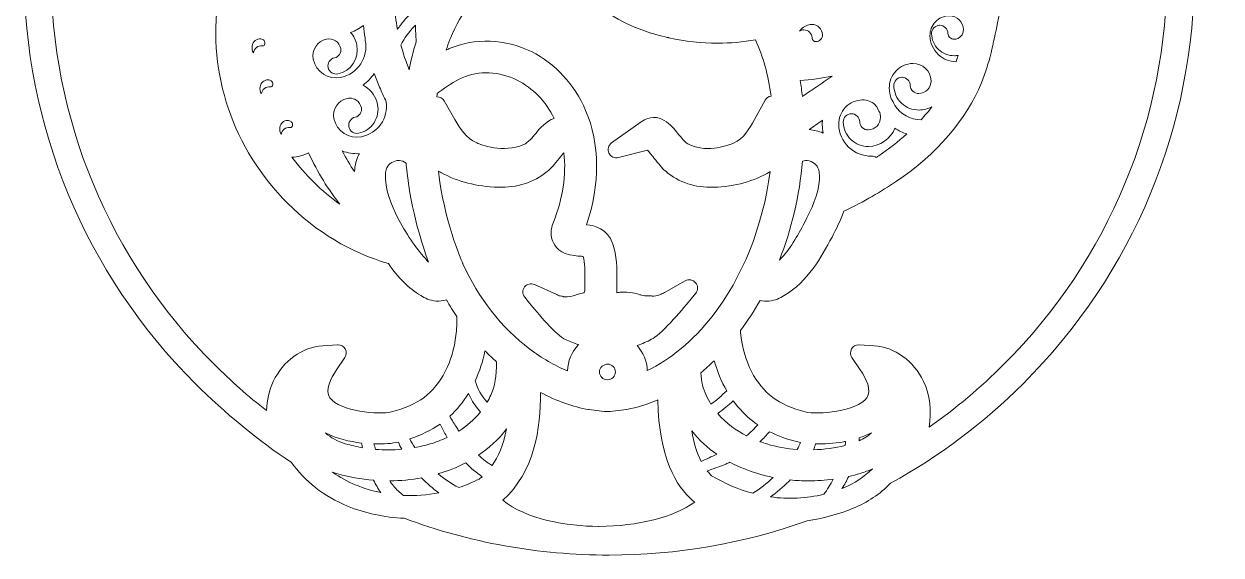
# Model space of a CAD drawing. Header units: millimetres. Extents: x 19 to 1318, y -340 to -7.
# Drawn here: x 699.8 to 990.5, y -323.4 to -194.4 of the extents above; entities that cross this region are included whole.
import ezdxf

# ---------------------------------------------------------------- set-up
doc = ezdxf.new("R2010")
doc.units = ezdxf.units.MM
doc.header["$MEASUREMENT"] = 0
doc.layers.add('Layer 2', color=7, linetype='Continuous')

msp = doc.modelspace()

# ---------------------------------------------------------------- linework, layer by layer
at = {"layer": 'Layer 2', "lineweight": 0}
for points, knots in [([(971.64, -98.78), (971.25, -98.66), (970.88, -98.55), (970.5, -98.44), (971.01, -98.02), (971.49, -97.56), (971.93, -97.07), (976.44, -92.08), (976.43, -84.77), (976.05, -82.37), (974.56, -72.98), (969.8, -65.55), (961.91, -60.29), (954.43, -55.29), (945.61, -53.33), (939.53, -52.56), (933.58, -51.8), (925.71, -51.06), (917.31, -51.92), (917.88, -50.19), (918.81, -48.5), (919.73, -46.85), (920.31, -45.8), (920.91, -44.71), (921.44, -43.57), (922.98, -40.25), (924, -36.8), (924.45, -33.31), (925.47, -25.43), (923.29, -18.18), (918.49, -13.43), (914.05, -9.06), (907.41, -6.75), (901.16, -7.43), (898.56, -7.71), (892.08, -9.43), (888.05, -19.36), (888.05, -19.36), (887.54, -20.6), (887.54, -20.6), (887.54, -20.6), (887.47, -20.85), (887.47, -20.85), (883.77, -17.5), (879.59, -15.16), (875.36, -14.06), (870.14, -12.71), (856.3, -9.12), (847.52, -20.87), (845.18, -24.01), (844.28, -29.14), (845.48, -32.54), (846.19, -34.56), (847.54, -35.94), (849.4, -36.52), (849.4, -36.52), (850.05, -36.7), (850.05, -36.7), (850.05, -36.7), (852.4, -37.33), (852.4, -37.33), (852.4, -37.33), (851.85, -34.55), (851.85, -34.55), (851.54, -32.96), (852.07, -31.28), (853.34, -29.83), (854.92, -28.03), (857.27, -26.96), (859.51, -27.06), (863.61, -27.24), (867.6, -30.35), (869.68, -34.98), (870.6, -37.04), (871.21, -39.43), (871.54, -42.27), (861.86, -40.22), (851.9, -39.19), (841.92, -39.19), (803.96, -39.19), (768.26, -53.97), (741.42, -80.82), (714.58, -107.66), (699.79, -143.35), (699.79, -181.32), (699.79, -219.28), (714.58, -254.97), (741.42, -281.82), (748.52, -288.92), (756.81, -295.71), (764.76, -300.94), (767.91, -305.49), (772.74, -309.26), (778.38, -311.56), (782.71, -313.32), (787.33, -314.31), (792.1, -314.49), (808, -320.43), (824.77, -323.45), (841.92, -323.45), (858.42, -323.45), (874.58, -320.65), (889.97, -315.14), (893.68, -314.59), (897.66, -313.5), (901.18, -312.07), (904.61, -310.67), (907.66, -308.63), (910.26, -306), (922.02, -299.53), (932.85, -291.39), (942.42, -281.82), (969.27, -254.97), (984.05, -219.28), (984.05, -181.32), (984.05, -165.43), (981.47, -149.85), (976.37, -135.02), (978.77, -135.38), (981.14, -134.93), (983.09, -133.73), (986.5, -131.64), (988.88, -127.69), (989.44, -123.17), (990.49, -114.86), (988.25, -103.89), (971.64, -98.78)], [0, 0, 0, 0, 1, 1, 1, 2, 2, 2, 3, 3, 3, 4, 4, 4, 5, 5, 5, 6, 6, 6, 7, 7, 7, 8, 8, 8, 9, 9, 9, 10, 10, 10, 11, 11, 11, 12, 12, 12, 13, 13, 13, 14, 14, 14, 15, 15, 15, 16, 16, 16, 17, 17, 17, 18, 18, 18, 19, 19, 19, 20, 20, 20, 21, 21, 21, 22, 22, 22, 23, 23, 23, 24, 24, 24, 25, 25, 25, 26, 26, 26, 27, 27, 27, 28, 28, 28, 29, 29, 29, 30, 30, 30, 31, 31, 31, 32, 32, 32, 33, 33, 33, 34, 34, 34, 35, 35, 35, 36, 36, 36, 37, 37, 37, 38, 38, 38, 39, 39, 39, 40, 40, 40, 41, 41, 41, 42, 42, 42, 42]), ([(760.34, -281.25), (759.33, -283.39), (758.78, -285.81), (758.71, -288.36), (754.25, -284.89), (750, -281.12), (746.03, -277.16), (720.43, -251.56), (706.33, -217.52), (706.33, -181.32), (706.33, -145.12), (720.43, -111.08), (746.03, -85.49), (746.03, -85.49), (746.03, -85.48), (746.03, -85.48), (768.25, -63.27), (797.39, -49.5), (828.47, -46.44), (825.01, -49.09), (822.56, -52.75), (821.34, -57.14), (820.12, -61.51), (820.26, -66.44), (821.7, -70.66), (823.59, -76.19), (827.47, -79.86), (832.1, -80.49), (835.84, -80.94), (836.41, -80.72), (836.7, -80.31), (836.7, -80.31), (841.06, -79.83), (841.06, -79.83), (841.95, -79.74), (842.67, -79.05), (842.82, -78.17), (842.96, -77.28), (842.49, -76.4), (841.68, -76.03), (841.68, -76.03), (835.87, -73.37), (835.87, -73.37), (835.49, -73.17), (834.55, -71.62), (834.45, -69.8), (834.37, -68.3), (834.82, -66.19), (837.43, -64.65), (839.92, -63.18), (842.59, -62.75), (845.15, -63.42), (847.89, -64.14), (850.34, -66.06), (851.88, -68.7), (854.9, -74.98), (853.98, -81.82), (849.16, -89.03), (844.34, -96.23), (836.63, -102.51), (831.26, -106.6), (830.22, -107.39), (829.09, -108.18), (827.85, -109), (827.58, -107.06), (827.13, -105.25), (826.76, -103.72), (825.77, -99.71), (824.74, -95.56), (822.53, -91.66), (820.61, -88.28), (818.04, -85.54), (815.54, -82.88), (815.54, -82.88), (814.98, -82.28), (814.98, -82.28), (812.59, -79.73), (810.34, -77.2), (809.03, -74.36), (807.77, -71.6), (807.62, -68.85), (808.62, -66.81), (808.62, -66.81), (812.18, -59.56), (812.18, -59.56), (812.59, -58.72), (812.36, -57.69), (811.63, -57.11), (810.9, -56.53), (809.85, -56.54), (809.12, -57.12), (809.12, -57.12), (802.83, -62.24), (802.83, -62.24), (798.08, -66.11), (794.64, -71.49), (793.14, -77.4), (791.65, -83.31), (792.13, -89.67), (794.49, -95.29), (794.97, -96.44), (795.52, -97.54), (796.06, -98.62), (796.43, -99.35), (796.84, -100.17), (797.19, -100.96), (798.39, -103.64), (799.01, -106.25), (799.05, -108.76), (795.72, -104.27), (791.04, -101.11), (786.09, -100.11), (779.66, -98.81), (772.99, -101.16), (769.47, -105.97), (769.15, -106.34), (768.86, -106.76), (768.63, -107.19), (768.63, -107.19), (763.35, -113.04), (763.35, -113.04), (762.68, -113.78), (762.65, -114.87), (763.28, -115.65), (763.91, -116.42), (764.99, -116.61), (765.85, -116.1), (765.85, -116.1), (771.87, -112.54), (771.87, -112.54), (774.8, -111.37), (776.91, -110.6), (777.48, -110.43), (779.82, -110.46), (782.65, -111.33), (783.07, -115.27), (784.17, -125.76), (780.03, -136.09), (776.3, -143.92), (776.3, -143.92), (775.37, -145.87), (775.37, -145.87), (774.35, -148), (773.31, -150.2), (772.27, -152.43), (768.5, -144.13), (761.06, -138.26), (752.77, -137.22), (735.27, -135.02), (724.09, -150.44), (723.98, -150.59), (723.98, -150.59), (723.46, -151.32), (723.46, -151.32), (722.98, -152), (722.97, -152.92), (723.44, -153.6), (723.91, -154.29), (724.77, -154.62), (725.58, -154.42), (725.58, -154.42), (726.44, -154.2), (726.44, -154.2), (730.07, -153.31), (736.38, -152.13), (738.85, -152.54), (742.39, -153.14), (745.33, -155.45), (747.14, -159.06), (750.71, -166.19), (749.26, -174.5), (747.86, -182.54), (747.86, -182.54), (747.86, -182.58), (747.86, -182.58), (747.53, -184.47), (747.19, -186.44), (746.92, -188.36), (744.39, -206.57), (750.55, -224.66), (763.84, -238.01), (770.7, -244.9), (779.14, -249.95), (788.28, -252.63), (790.65, -256.1), (793.24, -258.64), (796.17, -260.41), (797.13, -260.99), (798.32, -261.6), (799.88, -261.73), (800.72, -261.79), (801.56, -261.7), (802.39, -261.45), (803.18, -262.84), (804.03, -264.2), (804.92, -265.51), (804.94, -267.12), (804.87, -268.62), (804.69, -270.08), (803.94, -276.52), (801.12, -282.01), (796.95, -285.13), (794.88, -286.69), (792.23, -287.87), (789.06, -288.67), (786.06, -289.41), (776.52, -288.61), (774.11, -285.23), (772.84, -283.45), (774.28, -280.56), (775.71, -278.45), (775.71, -278.45), (777.73, -275.48), (777.73, -275.48), (778.15, -274.85), (778.18, -274.02), (777.81, -273.37), (777.45, -272.74), (776.78, -272.36), (776.09, -272.36), (776.04, -272.36), (775.99, -272.36), (775.95, -272.36), (775.95, -272.36), (772.35, -272.58), (772.35, -272.58), (767.4, -272.89), (762.68, -276.29), (760.34, -281.25)], [0, 0, 0, 0, 1, 1, 1, 2, 2, 2, 3, 3, 3, 4, 4, 4, 5, 5, 5, 6, 6, 6, 7, 7, 7, 8, 8, 8, 9, 9, 9, 10, 10, 10, 11, 11, 11, 12, 12, 12, 13, 13, 13, 14, 14, 14, 15, 15, 15, 16, 16, 16, 17, 17, 17, 18, 18, 18, 19, 19, 19, 20, 20, 20, 21, 21, 21, 22, 22, 22, 23, 23, 23, 24, 24, 24, 25, 25, 25, 26, 26, 26, 27, 27, 27, 28, 28, 28, 29, 29, 29, 30, 30, 30, 31, 31, 31, 32, 32, 32, 33, 33, 33, 34, 34, 34, 35, 35, 35, 36, 36, 36, 37, 37, 37, 38, 38, 38, 39, 39, 39, 40, 40, 40, 41, 41, 41, 42, 42, 42, 43, 43, 43, 44, 44, 44, 45, 45, 45, 46, 46, 46, 47, 47, 47, 48, 48, 48, 49, 49, 49, 50, 50, 50, 51, 51, 51, 52, 52, 52, 53, 53, 53, 54, 54, 54, 55, 55, 55, 56, 56, 56, 57, 57, 57, 58, 58, 58, 59, 59, 59, 60, 60, 60, 61, 61, 61, 62, 62, 62, 63, 63, 63, 64, 64, 64, 65, 65, 65, 66, 66, 66, 67, 67, 67, 68, 68, 68, 69, 69, 69, 70, 70, 70, 71, 71, 71, 72, 72, 72, 73, 73, 73, 74, 74, 74, 75, 75, 75, 76, 76, 76, 76]), ([(977.4, -181.32), (977.4, -217.52), (963.3, -251.56), (937.7, -277.16), (932.12, -282.74), (926.04, -287.85), (919.59, -292.38), (920.26, -288.43), (919.81, -284.55), (918.24, -281.25), (915.9, -276.29), (911.19, -272.89), (906.24, -272.58), (906.24, -272.58), (902.64, -272.36), (902.64, -272.36), (902.6, -272.36), (902.56, -272.36), (902.52, -272.36), (901.81, -272.36), (901.13, -272.74), (900.78, -273.37), (900.4, -274.02), (900.44, -274.85), (900.86, -275.48), (900.86, -275.48), (902.87, -278.45), (902.87, -278.45), (904.31, -280.56), (905.75, -283.45), (904.48, -285.23), (902.07, -288.61), (892.52, -289.41), (889.53, -288.67), (886.36, -287.87), (883.7, -286.69), (881.63, -285.13), (877.46, -282.01), (874.64, -276.52), (873.89, -270.08), (873.85, -269.71), (873.81, -269.32), (873.78, -268.91), (875.49, -266.61), (877.1, -264.15), (878.57, -261.57), (879.26, -261.74), (879.96, -261.79), (880.69, -261.73), (882.23, -261.6), (883.42, -260.99), (884.38, -260.41), (890.12, -256.95), (893.4, -251.25), (896.03, -246.18), (897.02, -244.26), (898.06, -242.18), (898.89, -239.93), (903.86, -237.5), (907.92, -235.18), (911.64, -232.65), (921.51, -225.96), (928.66, -217.68), (932.31, -208.72), (934.25, -203.96), (935.25, -198.98), (936.21, -194.14), (936.81, -191.17), (937.42, -188.1), (938.25, -185.22), (939.61, -180.49), (942.96, -172.16), (950.13, -169.52), (952.69, -168.58), (955.27, -168.7), (956.85, -169.85), (957.57, -170.36), (958.05, -171.23), (958.16, -172.18), (958.22, -172.77), (958.11, -173.26), (957.83, -173.57), (957.83, -173.57), (955.11, -176.61), (955.11, -176.61), (954.58, -177.2), (954.45, -178.05), (954.79, -178.78), (955.12, -179.5), (955.85, -179.95), (956.65, -179.94), (956.65, -179.94), (960.75, -179.84), (960.75, -179.84), (963.47, -179.77), (966.14, -178.49), (968.26, -176.23), (970.12, -174.26), (971.43, -171.66), (971.87, -169.11), (972.66, -164.48), (970.83, -159.32), (967.09, -155.65), (964.22, -152.83), (960.29, -150.79), (955.41, -149.57), (950.01, -148.22), (944.42, -148.24), (939.44, -149.61), (940.86, -146.07), (942.27, -143), (943.72, -140.28), (947.7, -132.84), (954.14, -123.36), (962.26, -120.47), (962.48, -120.39), (962.7, -120.32), (962.93, -120.25), (963.84, -122.06), (964.72, -123.91), (965.56, -125.76), (965.56, -125.76), (965.4, -125.72), (965.4, -125.72), (964.49, -125.5), (963.56, -125.93), (963.14, -126.77), (962.72, -127.6), (962.92, -128.6), (963.64, -129.2), (963.64, -129.2), (968.73, -133.44), (968.73, -133.44), (974.48, -148.7), (977.4, -164.81), (977.4, -181.32)], [0, 0, 0, 0, 1, 1, 1, 2, 2, 2, 3, 3, 3, 4, 4, 4, 5, 5, 5, 6, 6, 6, 7, 7, 7, 8, 8, 8, 9, 9, 9, 10, 10, 10, 11, 11, 11, 12, 12, 12, 13, 13, 13, 14, 14, 14, 15, 15, 15, 16, 16, 16, 17, 17, 17, 18, 18, 18, 19, 19, 19, 20, 20, 20, 21, 21, 21, 22, 22, 22, 23, 23, 23, 24, 24, 24, 25, 25, 25, 26, 26, 26, 27, 27, 27, 28, 28, 28, 29, 29, 29, 30, 30, 30, 31, 31, 31, 32, 32, 32, 33, 33, 33, 34, 34, 34, 35, 35, 35, 36, 36, 36, 37, 37, 37, 38, 38, 38, 39, 39, 39, 40, 40, 40, 41, 41, 41, 42, 42, 42, 43, 43, 43, 44, 44, 44, 45, 45, 45, 45]), ([(841.86, -225.8), (842.26, -226.67), (843.23, -227.13), (844.17, -226.9), (844.17, -226.9), (851.23, -225.07), (851.23, -225.07), (851.58, -225.48), (852.11, -226.11), (852.87, -227.09), (853.83, -228.32), (854.73, -229.48), (855.63, -230.22), (858.9, -232.95), (862.71, -234.21), (867.28, -234.08), (872.51, -233.91), (877.11, -232.64), (880.99, -230.29), (879.25, -243.61), (874.29, -256.03), (866.91, -265.47), (862.26, -271.41), (856.72, -276.02), (851.17, -278.6), (851.08, -276.36), (850.19, -274.21), (848.68, -272.53), (848.85, -272.48), (849.02, -272.42), (849.18, -272.37), (850.37, -271.94), (851.51, -271.41), (852.55, -270.8), (854.89, -269.54), (860.24, -263.12), (861.82, -261.18), (861.82, -261.18), (862.91, -259.85), (862.91, -259.85), (863.52, -259.11), (863.51, -258.03), (862.89, -257.3), (862.28, -256.56), (861.22, -256.37), (860.39, -256.84), (860.39, -256.84), (855.68, -259.46), (855.68, -259.46), (855.26, -259.7), (854.88, -259.89), (854.51, -260.05), (853.63, -260.44), (852.81, -260.61), (852.31, -260.51), (852.31, -260.51), (852.16, -260.49), (852.16, -260.49), (851.99, -260.45), (851.81, -260.45), (851.61, -260.46), (851.61, -260.46), (851.46, -260.48), (851.46, -260.48), (850.88, -260.53), (850.28, -260.47), (849.72, -260.3), (849.62, -260.27), (849.52, -260.24), (849.36, -260.19), (848.87, -260.03), (848.26, -259.83), (847.58, -259.72), (846.66, -259.56), (845.74, -259.51), (844.85, -259.59), (844.48, -259.61), (844.11, -259.66), (843.73, -259.73), (843.77, -259.23), (843.77, -258.74), (843.76, -258.3), (843.76, -257.83), (843.76, -257.33), (843.77, -256.75), (843.79, -253.9), (843.82, -250.67), (842.8, -247.88), (842.8, -247.88), (842.8, -247.88), (842.8, -247.88), (841.4, -244.02), (838.43, -243.39), (836.4, -243.21), (839.74, -233.37), (839.68, -223.55), (836.18, -215.41), (833.47, -209.09), (828.79, -204.03), (823.01, -201.15), (816.68, -198.01), (809.23, -197.73), (803.09, -200.42), (802.83, -200.53), (802.57, -200.65), (802.31, -200.78), (802.6, -199.88), (802.9, -199.02), (803.23, -198.2), (803.23, -198.2), (803.35, -197.89), (803.35, -197.89), (805.95, -191.44), (810, -186.47), (815.38, -183.13), (819.13, -180.81), (823.43, -179.23), (828.52, -178.32), (828.52, -178.32), (830.51, -178.01), (830.51, -178.01), (831.39, -180.26), (832.63, -182.45), (834.18, -184.52), (837.64, -189.1), (842.6, -192.92), (848.18, -195.27), (848.21, -195.28), (848.25, -195.29), (848.28, -195.31), (848.28, -195.31), (852.02, -196.62), (852.02, -196.62), (852.05, -196.63), (852.08, -196.64), (852.1, -196.65), (852.98, -196.92), (853.89, -197.17), (854.81, -197.39), (855.98, -197.68), (856.29, -197.75), (856.41, -197.77), (860.36, -198.65), (864.34, -199.09), (868.25, -199.09), (871.31, -199.09), (874.39, -198.82), (877.42, -198.29), (879.3, -202.3), (880.58, -206.88), (881.21, -211.96), (880.61, -212.05), (880.07, -212.42), (879.76, -212.97), (879.76, -212.97), (877.17, -217.64), (877.17, -217.64), (875.92, -219.89), (874.63, -222.22), (872.11, -223.36), (871.15, -223.79), (866.11, -225.86), (861.37, -223.74), (860.35, -223.29), (859.38, -222.05), (858.53, -220.96), (857.28, -219.37), (853.97, -215.14), (849.66, -218.23), (849.66, -218.23), (842.51, -223.33), (842.51, -223.33), (841.73, -223.89), (841.45, -224.93), (841.86, -225.8)], [0, 0, 0, 0, 1, 1, 1, 2, 2, 2, 3, 3, 3, 4, 4, 4, 5, 5, 5, 6, 6, 6, 7, 7, 7, 8, 8, 8, 9, 9, 9, 10, 10, 10, 11, 11, 11, 12, 12, 12, 13, 13, 13, 14, 14, 14, 15, 15, 15, 16, 16, 16, 17, 17, 17, 18, 18, 18, 19, 19, 19, 20, 20, 20, 21, 21, 21, 22, 22, 22, 23, 23, 23, 24, 24, 24, 25, 25, 25, 26, 26, 26, 27, 27, 27, 28, 28, 28, 29, 29, 29, 30, 30, 30, 31, 31, 31, 32, 32, 32, 33, 33, 33, 34, 34, 34, 35, 35, 35, 36, 36, 36, 37, 37, 37, 38, 38, 38, 39, 39, 39, 40, 40, 40, 41, 41, 41, 42, 42, 42, 43, 43, 43, 44, 44, 44, 45, 45, 45, 46, 46, 46, 47, 47, 47, 48, 48, 48, 49, 49, 49, 50, 50, 50, 51, 51, 51, 52, 52, 52, 53, 53, 53, 54, 54, 54, 55, 55, 55, 56, 56, 56, 57, 57, 57, 58, 58, 58, 58]), ([(794.82, -190.9), (793.88, -191.74), (792.98, -192.62), (792.15, -193.56), (791.55, -194.26), (790.99, -194.99), (790.49, -195.75), (790.11, -193.64), (789.9, -191.55), (789.85, -189.49), (791.39, -187.68), (793.19, -186.12), (795.18, -184.84), (794.98, -186.87), (794.86, -188.89), (794.82, -190.9)], [0, 0, 0, 0, 1, 1, 1, 2, 2, 2, 3, 3, 3, 4, 4, 4, 5, 5, 5, 5]), ([(795.06, -198.64), (794.67, -199.89), (794.31, -201.2), (794, -202.52), (793.99, -202.55), (793.98, -202.57), (793.98, -202.6), (793.8, -203.23), (793.58, -204.35), (793.37, -205.58), (792.54, -203.56), (791.87, -201.54), (791.33, -199.54), (792.18, -197.86), (793.32, -196.32), (794.62, -194.94), (794.7, -194.86), (794.77, -194.79), (794.84, -194.72), (794.89, -196.03), (794.95, -197.34), (795.06, -198.64)], [0, 0, 0, 0, 1, 1, 1, 2, 2, 2, 3, 3, 3, 4, 4, 4, 5, 5, 5, 6, 6, 6, 7, 7, 7, 7]), ([(888.53, -195.67), (889.21, -194.96), (890.13, -194.56), (891.1, -194.54), (891.81, -194.54), (892.44, -194.78), (892.93, -195.25), (893.42, -195.72), (893.7, -196.35), (893.71, -197.03), (893.72, -197.47), (893.56, -197.89), (893.26, -198.2), (892.95, -198.52), (892.55, -198.7), (892.09, -198.71), (891.86, -198.71), (891.64, -198.62), (891.46, -198.45), (891.28, -198.28), (891.19, -198.06), (891.18, -197.81), (891.16, -196.73), (890.26, -195.86), (889.18, -195.86), (889.17, -195.86), (889.15, -195.86), (889.14, -195.86), (888.78, -195.86), (888.45, -195.96), (888.15, -196.14), (888.26, -195.98), (888.39, -195.82), (888.53, -195.67)], [0, 0, 0, 0, 1, 1, 1, 2, 2, 2, 3, 3, 3, 4, 4, 4, 5, 5, 5, 6, 6, 6, 7, 7, 7, 8, 8, 8, 9, 9, 9, 10, 10, 10, 11, 11, 11, 11]), ([(921.86, -200.61), (922.92, -201.63), (924.3, -202.18), (925.75, -202.13), (926.05, -202.13), (926.34, -202.1), (926.63, -202.05), (926.47, -202.59), (926.32, -203.1), (926.15, -203.59), (924.52, -203.57), (922.98, -202.94), (921.79, -201.8), (920.55, -200.61), (919.85, -199), (919.81, -197.28), (919.78, -196.01), (920.25, -194.81), (921.13, -193.89), (922.01, -192.97), (923.2, -192.46), (924.47, -192.43), (924.49, -192.43), (924.51, -192.43), (924.53, -192.43), (926.38, -192.43), (927.9, -193.91), (927.94, -195.76), (927.95, -196.38), (927.73, -196.97), (927.3, -197.42), (926.87, -197.87), (926.29, -198.12), (925.68, -198.13), (925.26, -198.15), (924.91, -198), (924.63, -197.73), (924.34, -197.46), (924.19, -197.1), (924.18, -196.71), (924.15, -195.63), (923.26, -194.75), (922.18, -194.75), (922.17, -194.75), (922.14, -194.75), (922.14, -194.75), (921.6, -194.76), (921.1, -194.98), (920.73, -195.36), (920.36, -195.75), (920.17, -196.25), (920.18, -196.79), (920.21, -198.25), (920.8, -199.61), (921.86, -200.61)], [0, 0, 0, 0, 1, 1, 1, 2, 2, 2, 3, 3, 3, 4, 4, 4, 5, 5, 5, 6, 6, 6, 7, 7, 7, 8, 8, 8, 9, 9, 9, 10, 10, 10, 11, 11, 11, 12, 12, 12, 13, 13, 13, 14, 14, 14, 15, 15, 15, 16, 16, 16, 17, 17, 17, 18, 18, 18, 18]), ([(773.66, -205.01), (773.77, -205.54), (774.08, -205.99), (774.53, -206.28), (774.98, -206.57), (775.51, -206.67), (776.03, -206.56), (779.23, -205.89), (781.29, -202.74), (780.62, -199.54), (780.38, -198.39), (779.87, -197.35), (779.12, -196.48), (780.24, -196.08), (781.28, -195.52), (782.22, -194.8), (782.32, -195.81), (782.46, -196.82), (782.62, -197.82), (782.6, -198.01), (782.61, -198.21), (782.66, -198.41), (783.51, -202.51), (780.87, -206.55), (776.77, -207.4), (773.7, -208.04), (770.69, -206.07), (770.05, -203.01), (769.58, -200.77), (771.02, -198.57), (773.26, -198.1), (774.02, -197.94), (774.79, -198.09), (775.45, -198.52), (776.1, -198.94), (776.55, -199.6), (776.71, -200.36), (776.92, -201.4), (776.25, -202.43), (775.21, -202.65), (774.69, -202.75), (774.24, -203.06), (773.95, -203.51), (773.65, -203.95), (773.55, -204.49), (773.66, -205.01)], [0, 0, 0, 0, 1, 1, 1, 2, 2, 2, 3, 3, 3, 4, 4, 4, 5, 5, 5, 6, 6, 6, 7, 7, 7, 8, 8, 8, 9, 9, 9, 10, 10, 10, 11, 11, 11, 12, 12, 12, 13, 13, 13, 14, 14, 14, 15, 15, 15, 15]), ([(757.35, -198.05), (757.65, -198.09), (757.91, -198.23), (758.09, -198.46), (758.27, -198.69), (758.35, -198.98), (758.31, -199.28), (758.27, -199.56), (758.01, -199.76), (757.73, -199.73), (756.65, -199.6), (755.66, -200.36), (755.51, -201.44), (755.23, -200.92), (755.12, -200.33), (755.2, -199.73), (755.34, -198.68), (756.3, -197.93), (757.35, -198.05)], [0, 0, 0, 0, 1, 1, 1, 2, 2, 2, 3, 3, 3, 4, 4, 4, 5, 5, 5, 6, 6, 6, 6]), ([(800.15, -211.31), (800.15, -211.31), (800.55, -211.02), (800.55, -211.02), (802.39, -209.7), (804.28, -208.33), (806.21, -207.49), (810.27, -205.72), (815.26, -205.93), (819.55, -208.07), (823.36, -209.96), (826.52, -213.24), (828.55, -217.37), (826.53, -218), (825.03, -219.84), (824.14, -220.92), (823.25, -222.01), (822.24, -223.25), (821.14, -223.72), (816.11, -225.88), (810.77, -223.78), (809.75, -223.33), (807.08, -222.18), (805.73, -219.84), (804.43, -217.59), (804.43, -217.59), (801.86, -213.13), (801.86, -213.13), (801.5, -212.51), (800.84, -212.13), (800.12, -212.13), (800.1, -212.13), (800.09, -212.13), (800.07, -212.13), (800.09, -211.86), (800.12, -211.58), (800.15, -211.31)], [0, 0, 0, 0, 1, 1, 1, 2, 2, 2, 3, 3, 3, 4, 4, 4, 5, 5, 5, 6, 6, 6, 7, 7, 7, 8, 8, 8, 9, 9, 9, 10, 10, 10, 11, 11, 11, 12, 12, 12, 12]), ([(911.24, -214.19), (911.02, -213.61), (910.74, -213.07), (910.41, -212.57), (910.11, -211.75), (909.95, -210.89), (909.93, -210.01), (909.89, -208.44), (910.48, -206.95), (911.56, -205.82), (912.65, -204.69), (914.11, -204.05), (915.68, -204.01), (918.05, -203.98), (920.02, -205.86), (920.07, -208.22), (920.09, -209.04), (919.78, -209.81), (919.22, -210.39), (918.66, -210.98), (917.9, -211.31), (917.09, -211.33), (915.96, -211.34), (915.04, -210.46), (915.02, -209.34), (914.99, -208.26), (914.1, -207.38), (913.02, -207.38), (913.01, -207.38), (912.98, -207.38), (912.98, -207.38), (912.44, -207.39), (911.94, -207.61), (911.57, -207.99), (911.2, -208.38), (911.01, -208.89), (911.02, -209.42), (911.05, -211.04), (911.72, -212.55), (912.89, -213.67), (914.06, -214.78), (915.58, -215.36), (917.17, -215.33), (918.28, -215.3), (919.33, -215.03), (920.28, -214.53), (919.46, -215.6), (918.58, -216.66), (917.63, -217.69), (915.05, -217.65), (912.69, -216.36), (911.24, -214.19)], [0, 0, 0, 0, 1, 1, 1, 2, 2, 2, 3, 3, 3, 4, 4, 4, 5, 5, 5, 6, 6, 6, 7, 7, 7, 8, 8, 8, 9, 9, 9, 10, 10, 10, 11, 11, 11, 12, 12, 12, 13, 13, 13, 14, 14, 14, 15, 15, 15, 16, 16, 16, 17, 17, 17, 17]), ([(757.12, -209.69), (757.24, -208.72), (758.08, -208), (759.04, -208), (759.12, -208), (759.19, -208), (759.27, -208.01), (759.56, -208.05), (759.82, -208.2), (760, -208.43), (760.18, -208.66), (760.26, -208.95), (760.22, -209.24), (760.19, -209.52), (759.92, -209.72), (759.64, -209.69), (758.56, -209.56), (757.58, -210.33), (757.43, -211.4), (757.15, -210.88), (757.04, -210.29), (757.12, -209.69)], [0, 0, 0, 0, 1, 1, 1, 2, 2, 2, 3, 3, 3, 4, 4, 4, 5, 5, 5, 6, 6, 6, 7, 7, 7, 7]), ([(775.07, -217.42), (774.61, -215.18), (776.05, -212.98), (778.28, -212.51), (778.48, -212.47), (778.68, -212.45), (778.88, -212.45), (779.45, -212.45), (780, -212.61), (780.48, -212.92), (781.13, -213.35), (781.57, -214.01), (781.73, -214.77), (781.84, -215.27), (781.74, -215.79), (781.46, -216.22), (781.18, -216.65), (780.74, -216.95), (780.24, -217.06), (779.71, -217.17), (779.26, -217.47), (778.97, -217.92), (778.68, -218.37), (778.58, -218.9), (778.69, -219.42), (778.8, -219.95), (779.1, -220.4), (779.55, -220.69), (780, -220.98), (780.53, -221.08), (781.05, -220.97), (782.61, -220.65), (783.94, -219.74), (784.81, -218.41), (785.67, -217.09), (785.97, -215.5), (785.65, -213.95), (785.27, -212.14), (784.21, -210.59), (782.67, -209.58), (782.5, -209.47), (782.32, -209.36), (782.14, -209.27), (783.2, -208.48), (784.11, -207.52), (784.85, -206.42), (785.24, -207.55), (785.68, -208.67), (786.15, -209.77), (786.65, -210.94), (787.2, -212.14), (787.77, -213.33), (788.32, -217.29), (785.72, -220.99), (781.8, -221.81), (778.73, -222.46), (775.71, -220.48), (775.07, -217.42)], [0, 0, 0, 0, 1, 1, 1, 2, 2, 2, 3, 3, 3, 4, 4, 4, 5, 5, 5, 6, 6, 6, 7, 7, 7, 8, 8, 8, 9, 9, 9, 10, 10, 10, 11, 11, 11, 12, 12, 12, 13, 13, 13, 14, 14, 14, 15, 15, 15, 16, 16, 16, 17, 17, 17, 18, 18, 18, 19, 19, 19, 19]), ([(892.13, -209.77), (891.07, -210.49), (889.96, -211.24), (888.83, -212.03), (888.68, -210.7), (888.5, -209.4), (888.28, -208.13), (890.94, -208.01), (893.54, -207.65), (896.07, -207.07), (894.76, -207.99), (893.43, -208.89), (892.13, -209.77)], [0, 0, 0, 0, 1, 1, 1, 2, 2, 2, 3, 3, 3, 4, 4, 4, 4]), ([(899.29, -214.66), (900.37, -213.53), (901.84, -212.89), (903.4, -212.85), (904.56, -212.85), (905.65, -213.26), (906.47, -214.05), (906.61, -214.19), (906.75, -214.34), (906.89, -214.52), (907.1, -215.02), (907.35, -215.49), (907.62, -215.95), (907.73, -216.31), (907.78, -216.68), (907.79, -217.06), (907.83, -218.74), (906.49, -220.13), (904.83, -220.17), (904.27, -220.19), (903.75, -219.97), (903.37, -219.6), (902.97, -219.23), (902.75, -218.72), (902.74, -218.18), (902.72, -217.1), (901.82, -216.22), (900.74, -216.22), (900.73, -216.22), (900.71, -216.22), (900.7, -216.22), (900.17, -216.23), (899.67, -216.45), (899.3, -216.83), (898.93, -217.22), (898.73, -217.73), (898.74, -218.26), (898.77, -219.87), (899.43, -221.37), (900.6, -222.49), (901.76, -223.6), (903.29, -224.19), (904.9, -224.17), (907.77, -224.11), (910.25, -222.32), (911.28, -219.75), (912.18, -220.34), (913.14, -220.8), (914.16, -221.13), (912.09, -223), (909.82, -224.78), (907.39, -226.43), (907.18, -226.57), (906.98, -226.71), (906.77, -226.84), (906.46, -226.64), (906.09, -226.53), (905.7, -226.53), (905.69, -226.53), (905.66, -226.53), (905.65, -226.53), (903.57, -226.58), (901.58, -225.81), (900.06, -224.35), (898.55, -222.9), (897.69, -220.94), (897.65, -218.85), (897.62, -217.28), (898.2, -215.8), (899.29, -214.66)], [0, 0, 0, 0, 1, 1, 1, 2, 2, 2, 3, 3, 3, 4, 4, 4, 5, 5, 5, 6, 6, 6, 7, 7, 7, 8, 8, 8, 9, 9, 9, 10, 10, 10, 11, 11, 11, 12, 12, 12, 13, 13, 13, 14, 14, 14, 15, 15, 15, 16, 16, 16, 17, 17, 17, 18, 18, 18, 19, 19, 19, 20, 20, 20, 21, 21, 21, 22, 22, 22, 23, 23, 23, 23]), ([(764.44, -219.55), (763.36, -219.43), (762.38, -220.19), (762.23, -221.26), (761.95, -220.75), (761.84, -220.15), (761.92, -219.56), (762.04, -218.58), (762.88, -217.86), (763.84, -217.86), (763.92, -217.86), (763.99, -217.87), (764.07, -217.88), (764.36, -217.91), (764.62, -218.06), (764.8, -218.29), (764.98, -218.52), (765.06, -218.81), (765.02, -219.1), (764.99, -219.39), (764.72, -219.59), (764.44, -219.55)], [0, 0, 0, 0, 1, 1, 1, 2, 2, 2, 3, 3, 3, 4, 4, 4, 5, 5, 5, 6, 6, 6, 7, 7, 7, 7]), ([(890.48, -220.09), (891.53, -219.32), (892.6, -218.57), (893.69, -217.82), (893.66, -218.19), (893.64, -218.56), (893.65, -218.93), (893.66, -219.6), (893.73, -220.26), (893.86, -220.91), (892.77, -220.45), (891.62, -220.17), (890.48, -220.09)], [0, 0, 0, 0, 1, 1, 1, 2, 2, 2, 3, 3, 3, 4, 4, 4, 4]), ([(764.88, -226.76), (766.27, -226.76), (767.66, -226.39), (768.88, -225.7), (771.16, -230.56), (773.71, -234.73), (776.5, -238.19), (772.11, -235.05), (768.17, -231.19), (764.85, -226.76), (764.86, -226.76), (764.87, -226.76), (764.88, -226.76)], [0, 0, 0, 0, 1, 1, 1, 2, 2, 2, 3, 3, 3, 4, 4, 4, 4]), ([(781.22, -225.92), (781.18, -226), (781.13, -226.08), (781.1, -226.17), (780.52, -227.4), (780.17, -228.76), (780.05, -230.27), (779.03, -228.73), (778.04, -227.06), (777.1, -225.27), (778.39, -225.78), (779.79, -226), (781.22, -225.92)], [0, 0, 0, 0, 1, 1, 1, 2, 2, 2, 3, 3, 3, 4, 4, 4, 4]), ([(836, -258.37), (836.01, -258.6), (836.01, -259.3), (835.95, -259.51), (835.91, -259.57), (835.83, -259.67), (835.74, -259.76), (835.74, -259.76), (834.98, -259.94), (834.98, -259.94), (834.98, -259.94), (834.15, -260.18), (834.15, -260.18), (833.19, -260.45), (832.34, -260.67), (831.67, -260.7), (831.1, -260.72), (830.89, -260.7), (830.83, -260.68), (830.76, -260.66), (830.69, -260.64), (830.62, -260.62), (830.62, -260.62), (830.46, -260.59), (830.46, -260.59), (830.4, -260.57), (830.34, -260.56), (830.29, -260.56), (829.96, -260.51), (829.59, -260.39), (829.17, -260.17), (829.17, -260.17), (823.77, -257.72), (823.77, -257.72), (822.93, -257.34), (821.94, -257.59), (821.37, -258.32), (820.8, -259.05), (820.81, -260.07), (821.39, -260.79), (821.39, -260.79), (822.25, -261.87), (822.25, -261.87), (823.66, -263.63), (828.47, -269.49), (830.82, -270.82), (830.86, -270.84), (830.89, -270.86), (830.92, -270.88), (831.89, -271.36), (832.93, -271.79), (834.09, -272.18), (834.09, -272.18), (834.46, -272.33), (834.46, -272.33), (832.81, -274.04), (831.84, -276.33), (831.78, -278.72), (828.67, -277.41), (825.54, -275.59), (822.64, -273.4), (815.73, -268.21), (810.12, -261.04), (806.4, -252.68), (806.4, -252.68), (806.37, -252.63), (806.37, -252.63), (806.37, -252.63), (806.37, -252.62), (806.37, -252.62), (806.33, -252.53), (802.51, -244.33), (800.69, -232.28), (800.69, -232.28), (800.44, -230.16), (800.44, -230.16), (800.61, -230.26), (800.83, -230.38), (801.18, -230.56), (805.13, -232.74), (809.74, -233.92), (814.9, -234.08), (819.58, -234.22), (823.49, -232.97), (826.87, -230.27), (827.79, -229.52), (828.73, -228.36), (829.73, -227.14), (830.21, -226.54), (830.6, -226.07), (830.92, -225.71), (831.51, -231.01), (830.63, -236.81), (828.37, -242.6), (828.05, -243.42), (827.38, -245.13), (828.11, -247.08), (828.64, -248.51), (830, -250.29), (833.46, -250.71), (834.08, -250.79), (834.62, -250.83), (835.2, -250.86), (835.34, -250.87), (835.49, -250.88), (835.63, -250.89), (836.05, -252.4), (836.03, -254.67), (836.01, -256.69), (836, -257.28), (836, -257.84), (836, -258.37)], [0, 0, 0, 0, 1, 1, 1, 2, 2, 2, 3, 3, 3, 4, 4, 4, 5, 5, 5, 6, 6, 6, 7, 7, 7, 8, 8, 8, 9, 9, 9, 10, 10, 10, 11, 11, 11, 12, 12, 12, 13, 13, 13, 14, 14, 14, 15, 15, 15, 16, 16, 16, 17, 17, 17, 18, 18, 18, 19, 19, 19, 20, 20, 20, 21, 21, 21, 22, 22, 22, 23, 23, 23, 24, 24, 24, 25, 25, 25, 26, 26, 26, 27, 27, 27, 28, 28, 28, 29, 29, 29, 30, 30, 30, 31, 31, 31, 32, 32, 32, 33, 33, 33, 34, 34, 34, 35, 35, 35, 36, 36, 36, 37, 37, 37, 37]), ([(787.95, -229.34), (788.42, -228.34), (789.64, -227.59), (790.79, -227.59), (790.85, -227.59), (790.91, -227.59), (790.97, -227.6), (791.5, -227.63), (792.08, -227.87), (792.57, -228.24), (792.6, -228.53), (792.63, -228.83), (792.66, -229.12), (792.66, -229.12), (792.76, -230.06), (792.76, -230.06), (793.91, -240.05), (796.45, -247.98), (798.05, -252.26), (796.02, -250.18), (793.4, -246.7), (791.23, -242.71), (789.63, -239.77), (787.77, -235.91), (787.57, -232.12), (787.51, -230.93), (787.63, -230.02), (787.95, -229.34)], [0, 0, 0, 0, 1, 1, 1, 2, 2, 2, 3, 3, 3, 4, 4, 4, 5, 5, 5, 6, 6, 6, 7, 7, 7, 8, 8, 8, 9, 9, 9, 9]), ([(888.87, -227.75), (889.11, -227.67), (889.35, -227.61), (889.57, -227.6), (890.77, -227.52), (892.1, -228.28), (892.6, -229.34), (892.92, -230.02), (893.04, -230.93), (892.98, -232.12), (892.79, -235.75), (890.99, -239.5), (889.31, -242.73), (887.69, -245.86), (885.79, -249.26), (883.23, -251.8), (886.18, -244.3), (888.12, -236.07), (888.87, -227.75)], [0, 0, 0, 0, 1, 1, 1, 2, 2, 2, 3, 3, 3, 4, 4, 4, 5, 5, 5, 6, 6, 6, 6]), ([(809.39, -281.09), (810.43, -278.84), (811.23, -276.41), (811.75, -273.84), (812.66, -274.77), (813.6, -275.66), (814.57, -276.52), (814.58, -279.86), (814.11, -282.51), (813.15, -284.59), (812.88, -285.18), (812.58, -285.74), (812.27, -286.28), (812.27, -286.27), (812.27, -286.27), (812.26, -286.27), (810.91, -284.8), (809.92, -283.01), (809.39, -281.09)], [0, 0, 0, 0, 1, 1, 1, 2, 2, 2, 3, 3, 3, 4, 4, 4, 5, 5, 5, 6, 6, 6, 6]), ([(843.42, -278.95), (843.42, -280), (842.55, -280.84), (841.48, -280.84), (840.41, -280.84), (839.54, -280), (839.54, -278.95), (839.54, -278.43), (839.77, -277.91), (840.17, -277.56), (840.17, -277.56), (840.99, -277.12), (840.99, -277.12), (841.15, -277.08), (841.32, -277.06), (841.48, -277.06), (842.55, -277.06), (843.42, -277.91), (843.42, -278.95)], [0, 0, 0, 0, 1, 1, 1, 2, 2, 2, 3, 3, 3, 4, 4, 4, 5, 5, 5, 6, 6, 6, 6]), ([(866.63, -286.8), (866.2, -286.11), (865.79, -285.37), (865.43, -284.6), (864.74, -283.1), (864.31, -281.32), (864.13, -279.18), (865.24, -278.26), (866.34, -277.27), (867.41, -276.22), (868.14, -278.85), (869.16, -281.3), (870.44, -283.52), (869.27, -284.72), (867.98, -285.8), (866.63, -286.8)], [0, 0, 0, 0, 1, 1, 1, 2, 2, 2, 3, 3, 3, 4, 4, 4, 5, 5, 5, 5]), ([(810.65, -288.65), (809.1, -290.59), (807.28, -292.11), (805.41, -293.31), (805.21, -293), (805.02, -292.69), (804.84, -292.39), (804.39, -291.65), (803.71, -290.7), (803.21, -289.72), (804.93, -288.14), (806.45, -286.28), (807.73, -284.19), (808.3, -285.54), (809.06, -286.8), (810.02, -287.94), (810.21, -288.17), (810.42, -288.41), (810.65, -288.65)], [0, 0, 0, 0, 1, 1, 1, 2, 2, 2, 3, 3, 3, 4, 4, 4, 5, 5, 5, 6, 6, 6, 6]), ([(839.41, -316.47), (839.41, -316.47), (839.33, -316.47), (839.33, -316.47), (831.67, -316.47), (821.72, -314.78), (816.05, -310.09), (823.73, -303.42), (825.34, -292.51), (825.2, -283.93), (829.15, -286.02), (833.17, -287.46), (836.91, -288.1), (836.95, -288.11), (836.99, -288.12), (837.03, -288.12), (837.03, -288.12), (840.06, -288.46), (840.06, -288.46), (841.04, -288.6), (841.92, -288.61), (842.81, -288.47), (842.81, -288.47), (846.11, -288.07), (846.11, -288.07), (846.15, -288.06), (846.2, -288.06), (846.23, -288.05), (848.71, -287.61), (851.22, -286.83), (853.71, -285.74), (853.95, -299.95), (858.35, -306.83), (862.08, -310.12), (862.27, -310.29), (862.47, -310.46), (862.67, -310.62), (857.66, -314.23), (848.92, -316.45), (839.41, -316.47)], [0, 0, 0, 0, 1, 1, 1, 2, 2, 2, 3, 3, 3, 4, 4, 4, 5, 5, 5, 6, 6, 6, 7, 7, 7, 8, 8, 8, 9, 9, 9, 10, 10, 10, 11, 11, 11, 12, 12, 12, 13, 13, 13, 13]), ([(872.02, -285.94), (873.48, -287.96), (875.18, -289.72), (877.09, -291.14), (877.38, -291.36), (877.68, -291.58), (877.99, -291.78), (877.15, -292.75), (876.25, -293.65), (875.29, -294.51), (872.82, -293.25), (870.32, -291.49), (868.26, -289.03), (869.58, -288.09), (870.85, -287.07), (872.02, -285.94)], [0, 0, 0, 0, 1, 1, 1, 2, 2, 2, 3, 3, 3, 4, 4, 4, 5, 5, 5, 5]), ([(802.57, -294.86), (801.12, -295.55), (799.7, -296.07), (798.4, -296.46), (797.2, -296.81), (795.96, -297.11), (794.71, -297.33), (794.27, -296.65), (793.86, -295.94), (793.48, -295.22), (796.25, -294.3), (798.72, -293.09), (800.84, -291.61), (800.95, -291.84), (801.07, -292.08), (801.19, -292.31), (801.62, -293.17), (802.08, -294.02), (802.57, -294.86)], [0, 0, 0, 0, 1, 1, 1, 2, 2, 2, 3, 3, 3, 4, 4, 4, 5, 5, 5, 6, 6, 6, 6]), ([(810.18, -299.19), (812.62, -297.55), (814.98, -295.47), (816.99, -292.8), (816.23, -296.81), (814.91, -299.67), (813.49, -301.7), (812.3, -300.98), (811.2, -300.14), (810.18, -299.19)], [0, 0, 0, 0, 1, 1, 1, 2, 2, 2, 3, 3, 3, 3]), ([(861.94, -293.26), (863.79, -295.59), (865.89, -297.46), (868.07, -298.96), (866.79, -299.53), (865.5, -300.08), (864.26, -300.73), (863.22, -298.71), (862.44, -296.22), (861.94, -293.26)], [0, 0, 0, 0, 1, 1, 1, 2, 2, 2, 3, 3, 3, 3]), ([(878.53, -295.91), (879.36, -295.14), (880.14, -294.33), (880.86, -293.47), (882.91, -294.5), (885.19, -295.34), (887.69, -295.97), (887.9, -296.02), (888.14, -296.07), (888.39, -296.12), (888.14, -296.69), (887.86, -297.25), (887.54, -297.79), (885.03, -297.6), (882.54, -297.16), (880.19, -296.46), (879.65, -296.3), (879.1, -296.11), (878.53, -295.91)], [0, 0, 0, 0, 1, 1, 1, 2, 2, 2, 3, 3, 3, 4, 4, 4, 5, 5, 5, 6, 6, 6, 6]), ([(781.77, -296.23), (781.85, -296.61), (781.94, -296.99), (782.03, -297.37), (780.62, -297.13), (779.24, -296.81), (777.9, -296.41), (775.88, -295.8), (774.27, -294.93), (773.04, -293.79), (775.73, -295.15), (778.84, -295.89), (781.77, -296.23)], [0, 0, 0, 0, 1, 1, 1, 2, 2, 2, 3, 3, 3, 4, 4, 4, 4]), ([(785.16, -297.77), (785.03, -297.33), (784.89, -296.89), (784.76, -296.45), (787.23, -296.52), (789.37, -296.32), (790.73, -296.01), (790.97, -296.6), (791.23, -297.18), (791.52, -297.75), (789.41, -297.94), (787.27, -297.94), (785.16, -297.77)], [0, 0, 0, 0, 1, 1, 1, 2, 2, 2, 3, 3, 3, 4, 4, 4, 4]), ([(891.5, -297.88), (891.7, -297.41), (891.88, -296.93), (892.02, -296.45), (894.06, -296.5), (896.45, -296.35), (898.87, -295.91), (899.01, -295.89), (899.15, -295.86), (899.3, -295.83), (899.28, -296.16), (899.25, -296.48), (899.21, -296.81), (896.72, -297.44), (894.11, -297.8), (891.5, -297.88)], [0, 0, 0, 0, 1, 1, 1, 2, 2, 2, 3, 3, 3, 4, 4, 4, 5, 5, 5, 5]), ([(902.59, -295.7), (902.6, -295.45), (902.61, -295.21), (902.61, -294.97), (903.6, -294.64), (904.62, -294.24), (905.6, -293.74), (904.78, -294.52), (903.78, -295.16), (902.59, -295.7)], [0, 0, 0, 0, 1, 1, 1, 2, 2, 2, 3, 3, 3, 3]), ([(811.04, -304.45), (810.83, -304.63), (810.58, -304.81), (810.31, -304.99), (808.69, -305.81), (807.04, -306.5), (805.36, -307.06), (803.57, -306.1), (801.9, -304.99), (800.37, -303.72), (800.44, -303.7), (800.51, -303.68), (800.57, -303.66), (802.58, -303.06), (804.82, -302.22), (807.09, -301.03), (808.3, -302.3), (809.63, -303.43), (811.08, -304.41), (811.07, -304.42), (811.05, -304.44), (811.04, -304.45)], [0, 0, 0, 0, 1, 1, 1, 2, 2, 2, 3, 3, 3, 4, 4, 4, 5, 5, 5, 6, 6, 6, 7, 7, 7, 7]), ([(866.77, -304.19), (866.41, -303.84), (866.06, -303.45), (865.74, -303.04), (867.22, -302.43), (868.79, -301.99), (870.26, -301.35), (870.59, -301.2), (870.91, -301.05), (871.23, -300.89), (873.6, -302.15), (875.94, -303.04), (878.01, -303.66), (879.24, -304.03), (880.49, -304.33), (881.76, -304.59), (880.23, -306.03), (878.57, -307.35), (876.77, -308.43), (873.38, -307.52), (870.03, -306.1), (866.77, -304.19)], [0, 0, 0, 0, 1, 1, 1, 2, 2, 2, 3, 3, 3, 4, 4, 4, 5, 5, 5, 6, 6, 6, 7, 7, 7, 7]), ([(780.43, -306.45), (778.38, -305.61), (776.46, -304.54), (774.74, -303.3), (775.05, -303.41), (775.38, -303.51), (775.71, -303.61), (778.6, -304.48), (781.61, -305.04), (784.71, -305.28), (785.22, -306.34), (785.8, -307.35), (786.46, -308.28), (784.41, -307.85), (782.39, -307.25), (780.43, -306.45)], [0, 0, 0, 0, 1, 1, 1, 2, 2, 2, 3, 3, 3, 4, 4, 4, 5, 5, 5, 5]), ([(791.98, -308.97), (791.1, -308.25), (790.24, -307.54), (789.51, -306.63), (789.19, -306.24), (788.9, -305.83), (788.61, -305.42), (791.25, -305.4), (793.84, -305.15), (796.35, -304.68), (797.63, -306.04), (799.04, -307.27), (800.56, -308.34), (797.72, -308.89), (794.83, -309.1), (791.98, -308.97)], [0, 0, 0, 0, 1, 1, 1, 2, 2, 2, 3, 3, 3, 4, 4, 4, 5, 5, 5, 5]), ([(894.04, -308.68), (889.79, -309.72), (885.43, -309.93), (881.07, -309.31), (882.65, -308.21), (884.12, -306.93), (885.5, -305.55), (885.61, -305.43), (885.73, -305.32), (885.85, -305.2), (887.33, -305.34), (888.82, -305.42), (890.34, -305.42), (892.36, -305.42), (894.35, -305.29), (896.3, -305.02), (895.64, -306.29), (894.89, -307.54), (894.04, -308.68)], [0, 0, 0, 0, 1, 1, 1, 2, 2, 2, 3, 3, 3, 4, 4, 4, 5, 5, 5, 6, 6, 6, 6]), ([(898.82, -307.12), (898.7, -307.18), (898.57, -307.22), (898.44, -307.27), (899.04, -306.32), (899.58, -305.33), (900.08, -304.35), (901.02, -304.13), (901.96, -303.89), (902.88, -303.61), (903.93, -303.29), (904.92, -302.92), (905.85, -302.51), (903.81, -304.48), (901.43, -306.06), (898.82, -307.12)], [0, 0, 0, 0, 1, 1, 1, 2, 2, 2, 3, 3, 3, 4, 4, 4, 5, 5, 5, 5])]:
    msp.add_open_spline(points, degree=3, knots=knots, dxfattribs=at)

doc.saveas('drawing.dxf')
